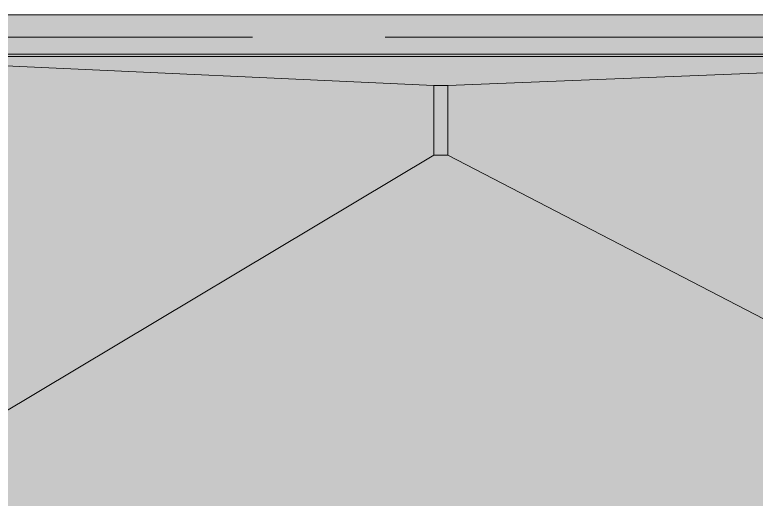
# Model space of a CAD drawing. Header units: millimetres. Extents: x -8624 to 200664, y -8553 to 29000.
# Drawn here: x 6781 to 20100, y 18702 to 27400 of the extents above; entities that cross this region are included whole.
import ezdxf

# ---------------------------------------------------------------- set-up
doc = ezdxf.new("R2010")
doc.units = ezdxf.units.MM
doc.linetypes.add('Осевая', pattern=[15875, 3175, -2381.25, 7937.5, -2381.25])
for name, color, linetype, lineweight in [('A-DETL', 7, 'Continuous', 5), ('A-GENM', 7, 'Continuous', 5), ('Оси', 7, 'Continuous', 9), ('Оси-2', 7, 'Осевая', 9)]:
    doc.layers.add(name, color=color, linetype=linetype, lineweight=lineweight)
doc.layers.add('A-DETL-GENF-1', color=7, linetype='Continuous', lineweight=9, true_color=0xc0c0c0, transparency=0.4)
doc.layers.add('A-FLOR-1', color=7, linetype='Continuous', lineweight=5, true_color=0xb7b7b7)
doc.layers.add('A-GENM-1', color=7, linetype='Continuous', lineweight=5, true_color=0x737373)

# ---------------------------------------------------------------- blocks, each defined once
blk = doc.blocks.new('парапет1 - парапет-18629556-3_1_3_птичка копия 1')
at = {"layer": 'A-GENM'}
blk.add_line((-2411, 27400), (33928, 27400), dxfattribs=at)
at = {"layer": 'A-GENM-1'}
for p, q in [((33219, 26691), (-1702, 26691)), ((-1665, 26654), (33182, 26654))]:
    blk.add_line(p, q, dxfattribs=at)

msp = doc.modelspace()

# ---------------------------------------------------------------- hatches: boundary and pattern name
at = {"layer": 'A-DETL-GENF-1'}
msp.add_hatch(color=256, dxfattribs=at).paths.add_polyline_path([(-684.3, 14774.9), (-268, 14774.9), (-268, 15358), (38760, 15358), (38760, 23888.3), (33928.1, 23888.3), (33928.1, 27398.1), (-2409.1, 27398.1), (-2409.1, 14774.9), (-1125.6, 14774.9)])

# ---------------------------------------------------------------- linework, layer by layer
at = {"layer": 'A-DETL'}
msp.add_line((33928.1, 27398.1), (-2409.1, 27398.1), dxfattribs=at)
at = {"layer": 'A-FLOR-1'}
for p, q in [((14310, 26130), (3000.3, 26653.6)), ((27596.4, 26653.6), (14560, 26130)), ((14310, 24880), (14310, 26130)), ((14560, 26130), (14310, 26130)), ((14560, 26130), (14560, 24880)), ((-1358.1, 15518.4), (14310, 24880)), ((14560, 24880), (14310, 24880)), ((32928.2, 15358), (14560, 24880))]:
    msp.add_line(p, q, dxfattribs=at)
at = {"layer": 'Оси'}
msp.add_line((-4624.3, 27000), (7875.7, 27000), dxfattribs=at)
at = {"layer": 'Оси-2'}
msp.add_line((7875.7, 27000), (21410, 27000), dxfattribs=at)

# ---------------------------------------------------------------- block references
at = {"layer": 'A-GENM'}
msp.add_blockref('парапет1 - парапет-18629556-3_1_3_птичка копия 1', (0, 0), dxfattribs=at)

doc.saveas('drawing.dxf')
